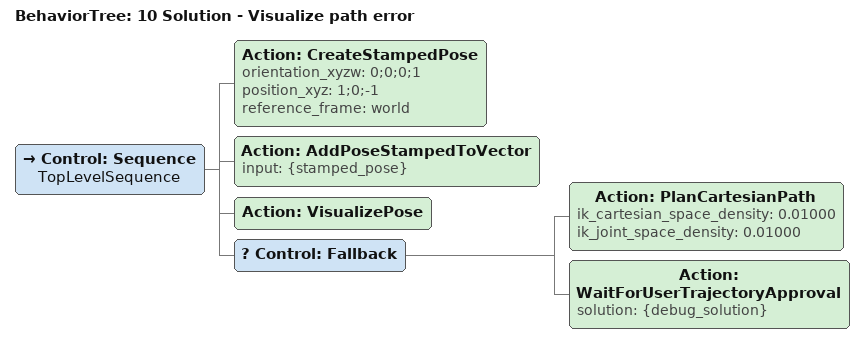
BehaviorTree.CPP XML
<?xml version='1.0' encoding='utf-8'?>
<root BTCPP_format="4" main_tree_to_execute="10 Solution - Visualize path error">
  <BehaviorTree ID="10 Solution - Visualize path error" _description="How to visualize what's going on with an infeasible path">
    <Control ID="Sequence" name="TopLevelSequence">
      <Action ID="CreateStampedPose" orientation_xyzw="0;0;0;1" position_xyz="1;0;-1" reference_frame="world"/>
      <Action ID="AddPoseStampedToVector" input="{stamped_pose}"/>
      <Action ID="VisualizePose"/>
      <Control ID="Fallback">
        <Action ID="PlanCartesianPath" ik_cartesian_space_density="0.01000" ik_joint_space_density="0.01000"/>
        <Action ID="WaitForUserTrajectoryApproval" solution="{debug_solution}"/>
      </Control>
    </Control>
  </BehaviorTree>
</root>
